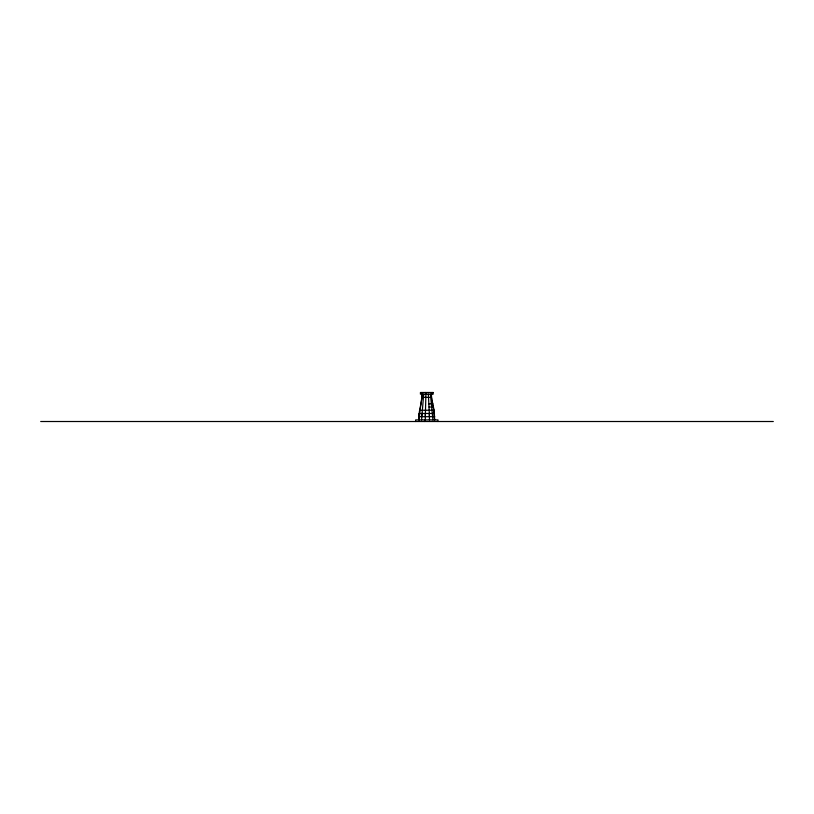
<?xml version="1.0" encoding="UTF-8"?>
<svg xmlns="http://www.w3.org/2000/svg" width="814" height="814" viewBox="0 0 814 814"><rect width="100%" height="100%" fill="white"/><g stroke="black" fill="none" stroke-linecap="round" stroke-linejoin="round"><path stroke-width="1.22" d="M425.315 416.687L425.926 393.518M423.707 394.159L421.56 419.902M419.21 416.687L422.313 394.159M418.895 419.902C418.294 411.141 422.079 402.818 422.13 394.159M422.13 397.374L431.461 397.374L434.086 410.246L434.707 419.902M432.122 400.6L432.539 403.815M428.815 403.815L432.773 403.815M429.039 407.031L433.435 407.031M419.515 410.246L434.086 410.246M418.895 416.687L434.707 416.687M40.7 421.51L773.3 421.51M431.695 399.521L431.278 394.159M432.743 404.884L433.16 407.031M433.374 408.109L434.004 412.393M432.906 419.902L430.403 394.159M429.466 416.687L428.368 394.159M437.973 421.51L437.973 419.902L415.659 419.902L415.659 421.51M434.411 416.687L434.411 413.471L419.19 413.471L419.21 419.902M434.391 416.687L434.391 419.902M432.672 413.471L432.672 416.687M431.695 393.518L431.695 394.068M431.461 394.159L431.461 397.374M429.365 413.471L429.466 419.902M425.661 392.49L425.661 394.159M425.366 413.471L425.315 419.902M424.582 419.902L424.582 421.51M421.906 393.518L421.906 394.068M421.754 413.471L421.754 416.687M419.485 413.471L419.485 416.687M433.16 392.49L420.431 392.49L420.431 394.159L433.16 394.159L433.16 392.49"/></g></svg>
